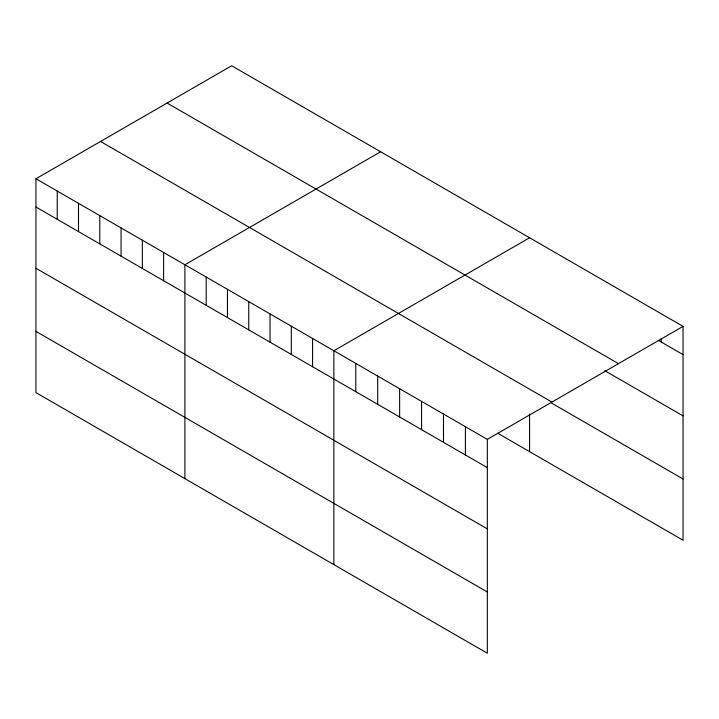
<?xml version="1.0" encoding="UTF-8"?>
<svg xmlns="http://www.w3.org/2000/svg" width="719" height="719" viewBox="0 0 719 719"><rect width="100%" height="100%" fill="white"/><g stroke="black" fill="none" stroke-linecap="round" stroke-linejoin="round"><path stroke-width="1.08" d="M35.95 178.761L487.329 439.363L487.329 653.238L35.95 392.628L35.95 178.761L231.671 65.762L683.05 326.372L683.05 540.239L497.656 433.206M380.621 151.763L184.909 264.763L184.909 478.629M529.579 237.764L333.859 350.755L333.859 564.631M487.329 439.363L683.05 326.372M658.262 340.321L683.05 354.629M167.078 103.051L618.466 363.652M604.886 370.752L683.05 415.879M100.534 141.472L551.922 402.074M551.5 403.044L683.05 478.989M35.95 207.018L487.329 467.62M35.95 268.268L487.329 528.878M35.95 331.378L487.329 591.98M661.129 338.712L661.129 341.965M529.579 414.027L529.579 451.631M465.409 426.709L465.409 454.965M443.488 414.045L443.488 442.311M421.559 401.391L421.559 429.647M399.638 388.736L399.638 416.993M377.709 376.073L377.709 404.33M355.788 363.419L355.788 391.675M312.585 338.469L312.585 366.735M291.303 326.183L291.303 354.449M270.02 313.897L270.02 342.163M248.747 301.612L248.747 329.877M227.465 289.335L227.465 317.591M206.182 277.049L206.182 305.305M163.626 252.477L163.626 280.734M142.344 240.191L142.344 268.448M121.071 227.905L121.071 256.162M99.788 215.619L99.788 243.876M78.506 203.333L78.506 231.59M57.232 191.047L57.232 219.304"/></g></svg>
